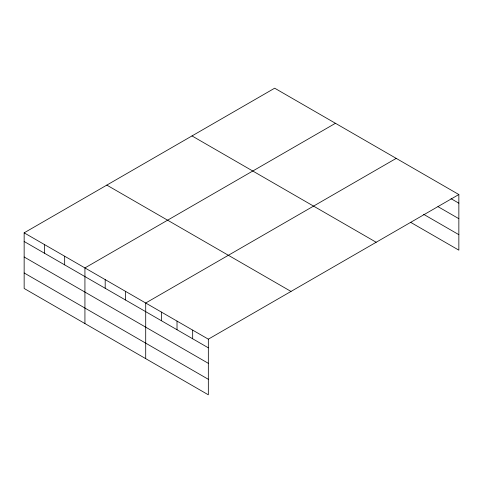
<?xml version="1.0" encoding="UTF-8"?>
<svg xmlns="http://www.w3.org/2000/svg" width="483" height="483" viewBox="0 0 483 483"><rect width="100%" height="100%" fill="white"/><g stroke="black" fill="none" stroke-linecap="round" stroke-linejoin="round"><path stroke-width="0.72" d="M458.85 194.534L274.67 88.196L24.15 232.836L24.15 288.466L208.33 394.804L208.33 339.169L458.85 194.534L458.85 250.164L410.58 222.301M335.45 123.286L84.93 267.926L84.93 323.556M396.229 158.376L145.709 303.016L145.709 358.652M451.019 198.664L458.85 203.186M437.978 206.639L458.85 218.69M423.627 214.325L458.85 234.666M191.999 135.928L376.179 242.261M106.821 185.104L291.001 291.436M24.15 232.836L208.33 339.169M24.15 241.488L208.33 347.82M24.15 256.992L208.33 363.325M24.15 272.961L208.33 379.3M192.675 330.13L192.675 338.782M177.019 321.092L177.019 329.744M161.364 312.054L161.364 320.706M125.447 291.315L125.447 299.973M105.191 279.621L105.191 288.273M64.668 256.225L64.668 264.877M44.412 244.531L44.412 253.183"/></g></svg>
